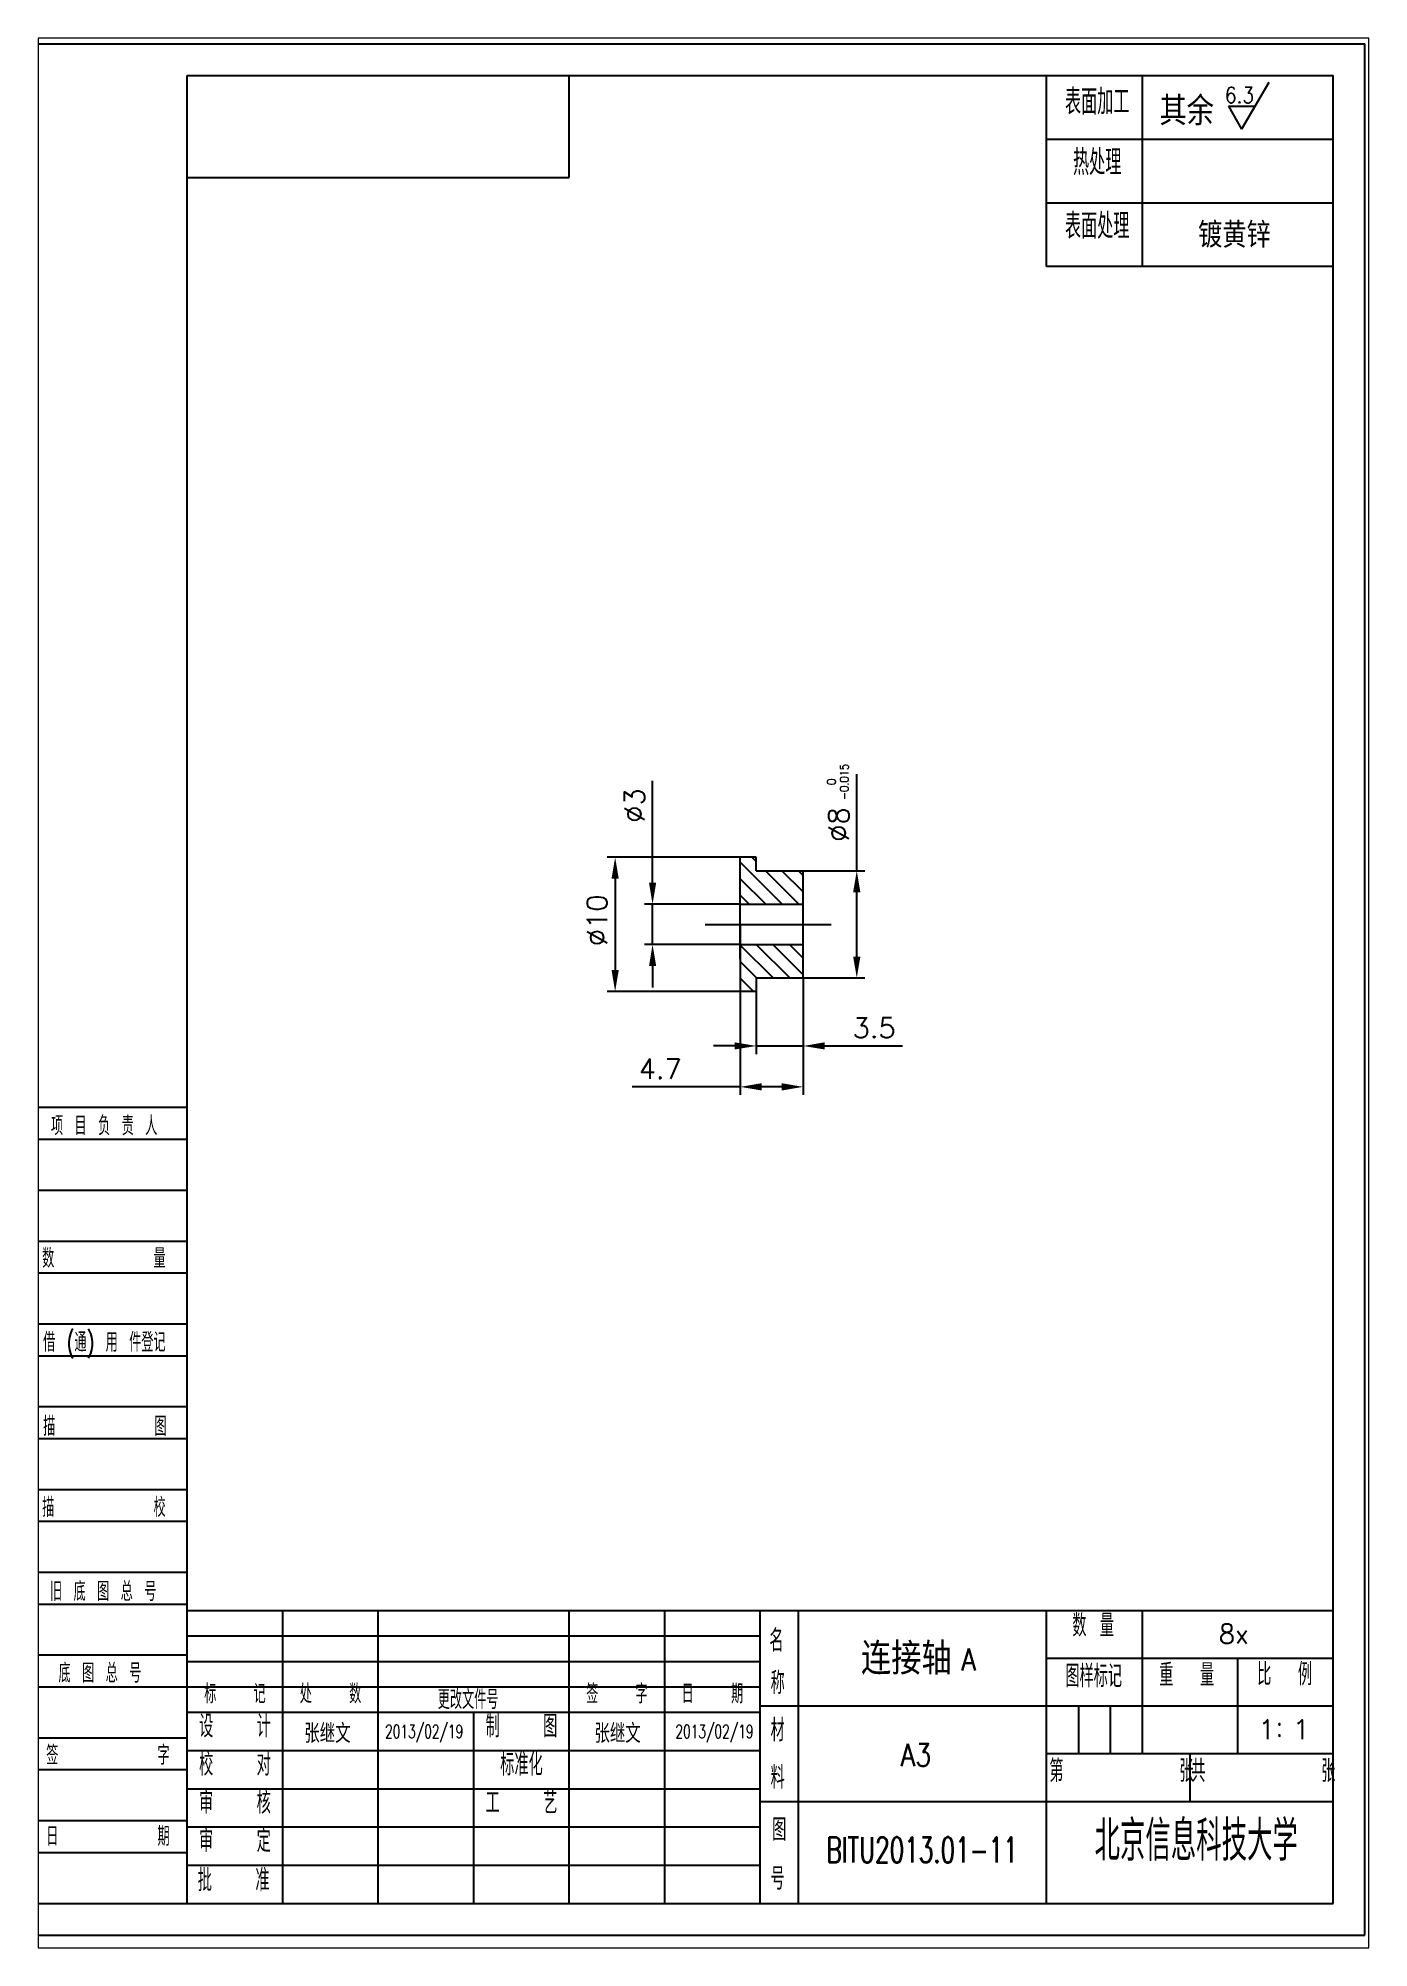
# Paper-space layout 'Layout1' of a CAD drawing. Extents: x 0.1 to 8, y 0.1 to 11.3.
# The model-space entities are those that its viewports show. They can reach past a viewport. Long polylines and large blocks are cut down to what shows.
import ezdxf
from ezdxf.enums import TextEntityAlignment as Align

# ---------------------------------------------------------------- set-up
doc = ezdxf.new("R2010")
doc.units = 0
doc.header["$MEASUREMENT"] = 0
doc.linetypes.add('PF_CENTER', pattern=[2, 1.25, -0.25, 0.25, -0.25])
doc.layers.get('0').update_dxf_attribs({"linetype": 'CONTINUOUS'})
doc.layers.get('DEFPOINTS').update_dxf_attribs({"linetype": 'CONTINUOUS'})
for name, color, linetype in [('SMPEN_CENTER', 4, 'PF_CENTER'), ('SMPEN_DIM', 3, 'CONTINUOUS'), ('SMPEN_HATCH', 6, 'CONTINUOUS'), ('SMPEN_TEXT', 6, 'CONTINUOUS'), ('SMPEN_THICK', 7, 'CONTINUOUS')]:
    doc.layers.add(name, color=color, linetype=linetype)
doc.styles.get("Standard").update_dxf_attribs({"font": 'txt.shx', "bigfont": 'hshztxt.shx'})
doc.styles.add('STYLE1', font='complex.shx', dxfattribs={"bigfont": 'hzdx.shx'})
doc.dimstyles.new('STANDARD$0', dxfattribs={"dimtxt": 3, "dimasz": 3, "dimexe": 0.18, "dimexo": 0.5, "dimgap": 1, "dimtad": 1, "dimtoh": 1, "dimdec": 1, "dimzin": 0, "dimdsep": 46, "dimtxsty": 'Standard', "dimcen": 0, "dimadec": 1, "dimazin": 0, "dimtfac": 1, "dimtdec": 1, "dimtofl": 0, "dimtmove": 0, "dimatfit": 3, "dimfxl": 0, "dimtolj": 1, "dimtzin": 0, "dimarcsym": 0})

# ---------------------------------------------------------------- blocks, each defined once
blk = doc.blocks.new('ADDBOX')
for p, q in [((0, 125), (0, 0)), ((0, 125), (25, 125)), ((25, 0), (25, 125))]:
    blk.add_line(p, q)
at = {"color": 1}
for p, q in [((0, 120), (25, 120)), ((0, 99), (25, 99)), ((0, 86), (25, 86)), ((0, 73), (25, 73)), ((0, 60), (25, 60)), ((0, 47), (25, 47)), ((0, 21), (25, 21)), ((0, 8), (25, 8))]:
    blk.add_line(p, q, dxfattribs=at)
for points in [[(0, 112), (25, 112)], [(0, 34), (25, 34)]]:
    blk.add_lwpolyline(points, dxfattribs=at)
for points in [[(0, 104), (25, 104)], [(0, 91), (25, 91)], [(0, 78), (25, 78)], [(0, 65), (25, 65)], [(0, 52), (25, 52)], [(0, 39), (25, 39)], [(0, 26), (25, 26)], [(0, 13), (25, 13)], [(0, 0), (25, 0)]]:
    blk.add_lwpolyline(points)
at = {"color": 1, "width": 0.67}
for s, p in [('项 目 负 责 人', (3.58, 120.61)), ('数        量', (2.2, 99.8)), ('借 (通) 用 件登记', (2.35, 86.62)), ('描        图', (2.35, 73.41)), ('描        校', (2.2, 60.68)), ('旧 底 图 总 号', (3.43, 47.48)), (' 底 图 总 号', (2.97, 34.66)), ('签        字', (2.82, 21.77)), ('日        期', (2.82, 9.04))]:
    blk.add_text(s, height=3, dxfattribs=at).set_placement(p)
at = {"color": 1, "ltscale": 20, "width": 0.67}
blk.add_attdef('PRJMANAGER', text='', height=3.5, dxfattribs=at).set_placement((1.5, 113), align=Align.BOTTOM_LEFT)
at = {"color": 1, "width": 0.67}
for tag, p in [('NUM', (1.5, 92)), ('DRAFTER', (1.5, 66)), ('DVERI', (1.5, 53)), ('OLDDRAWNO', (1.5, 40)), ('DRAWNO', (1.5, 27)), ('SIGNER', (1.5, 14)), ('DATE', (1.5, 1))]:
    blk.add_attdef(tag, text='', height=3.5, dxfattribs=at).set_placement(p, align=Align.BOTTOM_LEFT)
blk = doc.blocks.new('ADDBOX3')
at = {"layer": 'SMPEN_THICK', "ltscale": 8}
for p, q in [((-45, -30), (-45, 0)), ((-30, 0), (-30, -30)), ((-45, -10), (0, -10)), ((-45, -20), (0, -20)), ((0, -30), (-45, -30))]:
    blk.add_line(p, q, dxfattribs=at)
at = {"layer": 'SMPEN_TEXT', "ltscale": 8, "width": 0.667}
for s, p in [('表面加工', (-37.05, -7.32)), ('热处理', (-37.05, -16.82)), ('表面处理', (-37.05, -26.82))]:
    blk.add_text(s, height=4, dxfattribs=at).set_placement(p, align=Align.BOTTOM_CENTER)
at = {"layer": 'SMPEN_TEXT', "ltscale": 8}
for tag, p in [('HEATTREATMENT', (-15.54, -17.14)), ('SURFACETREATMENT', (-13.33, -26.97))]:
    blk.add_attdef(tag, text='', height=3.5, dxfattribs=at).set_placement(p, align=Align.BOTTOM_CENTER)
blk = doc.blocks.new('*D382')
at = {"layer": 'DEFPOINTS', "color": 0, "ltscale": 10}
for p in [(5676.84, -1087.07), (5670.3, -1090.07), (5676.84, -1090.07)]:
    blk.add_point(p, dxfattribs=at)
at = {"layer": 'SMPEN_DIM', "color": 0, "lineweight": -2, "ltscale": 10}
for p, q in [((5670.3, -1085.47), (5670.3, -1077.86)), ((5676.84, -1087.07), (5669.7, -1087.07)), ((5670.3, -1090.07), (5670.3, -1087.07)), ((5676.84, -1090.07), (5669.7, -1090.07)), ((5670.3, -1091.67), (5670.3, -1093.27))]:
    blk.add_line(p, q, dxfattribs=at)
at = {"layer": 'SMPEN_DIM', "color": 0, "ltscale": 10}
for points in [[(5670.04, -1085.47), (5670.57, -1085.47), (5670.3, -1087.07)], [(5670.04, -1091.67), (5670.57, -1091.67), (5670.3, -1090.07)]]:
    blk.add_solid(points, dxfattribs=at)
at = {"layer": 'SMPEN_DIM', "color": 0, "ltscale": 10, "insert": (5668.95, -1079.71), "char_height": 1.5, "attachment_point": 5, "rotation": 90}
blk.add_mtext('\\A1;%%C3', dxfattribs=at)
blk = doc.blocks.new('*D381')
at = {"layer": 'DEFPOINTS', "color": 0, "ltscale": 10}
for p in [(5678.04, -1093.57), (5681.54, -1092.57), (5681.54, -1097.64)]:
    blk.add_point(p, dxfattribs=at)
at = {"layer": 'SMPEN_DIM', "color": 0, "lineweight": -2, "ltscale": 10}
for p, q in [((5678.04, -1093.57), (5678.04, -1098.24)), ((5681.54, -1092.57), (5681.54, -1098.24)), ((5676.44, -1097.64), (5674.84, -1097.64)), ((5678.04, -1097.64), (5681.54, -1097.64)), ((5683.14, -1097.64), (5688.94, -1097.64))]:
    blk.add_line(p, q, dxfattribs=at)
at = {"layer": 'SMPEN_DIM', "color": 0, "ltscale": 10}
for points in [[(5676.44, -1097.37), (5676.44, -1097.9), (5678.04, -1097.64)], [(5683.14, -1097.37), (5683.14, -1097.9), (5681.54, -1097.64)]]:
    blk.add_solid(points, dxfattribs=at)
at = {"layer": 'SMPEN_DIM', "color": 0, "ltscale": 10, "insert": (5686.84, -1096.29), "char_height": 1.5, "attachment_point": 5}
blk.add_mtext('\\A1;3.5', dxfattribs=at)
blk = doc.blocks.new('*D380')
at = {"layer": 'DEFPOINTS', "color": 0, "ltscale": 10}
for p in [(5676.84, -1093.57), (5681.54, -1092.57), (5681.54, -1100.69)]:
    blk.add_point(p, dxfattribs=at)
at = {"layer": 'SMPEN_DIM', "color": 0, "lineweight": -2, "ltscale": 10}
for p, q in [((5676.84, -1093.57), (5676.84, -1101.29)), ((5681.54, -1092.57), (5681.54, -1101.29)), ((5676.84, -1100.69), (5668.78, -1100.69)), ((5679.94, -1100.69), (5678.44, -1100.69))]:
    blk.add_line(p, q, dxfattribs=at)
at = {"layer": 'SMPEN_DIM', "color": 0, "ltscale": 10}
for points in [[(5678.44, -1100.42), (5678.44, -1100.96), (5676.84, -1100.69)], [(5679.94, -1100.42), (5679.94, -1100.96), (5681.54, -1100.69)]]:
    blk.add_solid(points, dxfattribs=at)
at = {"layer": 'SMPEN_DIM', "color": 0, "ltscale": 10, "insert": (5670.88, -1099.34), "char_height": 1.5, "attachment_point": 5}
blk.add_mtext('\\A1;4.7', dxfattribs=at)
blk = doc.blocks.new('*D379')
at = {"layer": 'DEFPOINTS', "color": 0, "ltscale": 10}
for p in [(5676.84, -1083.57), (5667.51, -1093.57), (5676.84, -1093.57)]:
    blk.add_point(p, dxfattribs=at)
at = {"layer": 'SMPEN_DIM', "color": 0, "lineweight": -2, "ltscale": 10}
for p, q in [((5676.84, -1083.57), (5666.91, -1083.57)), ((5667.51, -1085.17), (5667.51, -1091.97)), ((5676.84, -1093.57), (5666.91, -1093.57))]:
    blk.add_line(p, q, dxfattribs=at)
at = {"layer": 'SMPEN_DIM', "color": 0, "ltscale": 10}
for points in [[(5667.24, -1085.17), (5667.78, -1085.17), (5667.51, -1083.57)], [(5667.24, -1091.97), (5667.78, -1091.97), (5667.51, -1093.57)]]:
    blk.add_solid(points, dxfattribs=at)
at = {"layer": 'SMPEN_DIM', "color": 0, "ltscale": 10, "insert": (5666.16, -1088.27), "char_height": 1.5, "attachment_point": 5, "rotation": 90}
blk.add_mtext('\\A1;%%c10', dxfattribs=at)
blk = doc.blocks.new('*D378')
at = {"layer": 'DEFPOINTS', "color": 0, "ltscale": 10}
for p in [(5681.54, -1084.57), (5681.54, -1092.57), (5685.54, -1092.57)]:
    blk.add_point(p, dxfattribs=at)
at = {"layer": 'SMPEN_DIM', "color": 0, "lineweight": -2, "ltscale": 10}
for p, q in [((5685.54, -1084.57), (5685.54, -1079.27)), ((5681.54, -1084.57), (5686.14, -1084.57)), ((5685.54, -1090.97), (5685.54, -1086.17)), ((5681.54, -1092.57), (5686.14, -1092.57))]:
    blk.add_line(p, q, dxfattribs=at)
at = {"layer": 'SMPEN_DIM', "color": 0, "ltscale": 10}
for points in [[(5685.27, -1086.17), (5685.81, -1086.17), (5685.54, -1084.57)], [(5685.27, -1090.97), (5685.81, -1090.97), (5685.54, -1092.57)]]:
    blk.add_solid(points, dxfattribs=at)
at = {"layer": 'SMPEN_DIM', "color": 0, "ltscale": 10, "insert": (5684.19, -1081.12), "char_height": 1.5, "attachment_point": 5, "rotation": 90}
blk.add_mtext('\\A1;%%C8', dxfattribs=at)

msp = doc.modelspace()

# ---------------------------------------------------------------- hatches: boundary and pattern name
at = {"layer": 'SMPEN_HATCH'}
h = msp.add_hatch(dxfattribs=at)
h.set_pattern_fill('ANSI31', color=256, scale=7, angle=90, style=0)
h.set_pattern_definition([(135, (4081.5474, -2302.56615), (-0.61871843, -0.61871843), [])])
h.paths.add_polyline_path([(5681.54, -1084.57), (5678.04, -1084.57), (5678.04, -1083.57), (5676.84, -1083.57), (5676.84, -1087.07), (5681.54, -1087.07)])
h.paths.add_polyline_path([(5681.54, -1090.07), (5676.84, -1090.07), (5676.84, -1093.57), (5678.04, -1093.57), (5678.04, -1092.57), (5681.54, -1092.57)])

# ---------------------------------------------------------------- linework, layer by layer
for p, q in [((5635.58, -1025.26), (5721.08, -1025.26)), ((5678.04, -1083.57), (5676.84, -1083.57)), ((5678.04, -1093.57), (5676.84, -1093.57)), ((5635.58, -1161.59), (5721.08, -1161.59))]:
    msp.add_line(p, q)
at = {"linetype": 'Continuous'}
for p, q in [((5635.58, -1161.59), (5635.58, -1025.26)), ((5721.08, -1161.59), (5721.08, -1025.26))]:
    msp.add_line(p, q, dxfattribs=at)
at = {"ltscale": 2}
for p, q in [((5676.84, -1088.57), (5676.84, -1083.57)), ((5678.04, -1084.57), (5678.04, -1083.57)), ((5676.84, -1088.57), (5676.84, -1093.57)), ((5678.04, -1092.57), (5678.04, -1093.57))]:
    msp.add_line(p, q, dxfattribs=at)
at = {"ltscale": 4}
for p, q in [((5678.04, -1084.57), (5681.54, -1084.57)), ((5676.84, -1087.07), (5681.54, -1087.07)), ((5676.84, -1090.07), (5681.54, -1090.07)), ((5678.04, -1092.57), (5681.54, -1092.57))]:
    msp.add_line(p, q, dxfattribs=at)
at = {"color": 7}
for p, q in [((5635.58, -1139.74), (5721.08, -1139.74)), ((5635.58, -1139.74), (5721.08, -1139.74)), ((5635.58, -1161.59), (5635.58, -1139.74)), ((5678.33, -1161.59), (5678.33, -1139.74)), ((5699.71, -1161.59), (5699.71, -1139.74)), ((5635.58, -1147.34), (5678.33, -1147.34)), ((5678.33, -1146.86), (5721.08, -1146.86)), ((5678.33, -1153.99), (5721.08, -1153.99))]:
    msp.add_line(p, q, dxfattribs=at)
at = {"color": 6}
for p, q in [((5642.71, -1161.59), (5642.71, -1139.74)), ((5649.83, -1161.59), (5649.83, -1139.74)), ((5664.08, -1161.59), (5664.08, -1139.74)), ((5671.21, -1161.59), (5671.21, -1139.74)), ((5681.18, -1161.59), (5681.18, -1139.74)), ((5706.83, -1139.74), (5706.83, -1150.42)), ((5635.58, -1141.64), (5678.33, -1141.64)), ((5635.58, -1143.54), (5678.33, -1143.54)), ((5713.96, -1143.3), (5713.96, -1150.42)), ((5635.58, -1145.44), (5678.33, -1145.44)), ((5656.96, -1161.59), (5656.96, -1147.34)), ((5702.08, -1146.86), (5702.08, -1150.42)), ((5704.46, -1146.86), (5704.46, -1150.42)), ((5635.58, -1150.19), (5678.33, -1150.19)), ((5710.39, -1150.42), (5710.39, -1153.99)), ((5635.58, -1153.04), (5678.33, -1153.04)), ((5635.58, -1155.89), (5678.33, -1155.89)), ((5635.58, -1158.74), (5678.33, -1158.74))]:
    msp.add_line(p, q, dxfattribs=at)
at = {"layer": 'SMPEN_CENTER', "ltscale": 4}
msp.add_line((5674.23, -1088.57), (5683.63, -1088.57), dxfattribs=at)
at = {"layer": 'SMPEN_DIM'}
for p, q in [((5716.28, -1025.78), (5714.26, -1029.27)), ((5713.27, -1027.54), (5715.26, -1027.54)), ((5713.27, -1027.54), (5714.26, -1029.27)), ((5685.54, -1079.27), (5685.54, -1077.36))]:
    msp.add_line(p, q, dxfattribs=at)
at = {"layer": 'SMPEN_THICK', "color": 1}
for p, q in [((5623.71, -1022.89), (5723.46, -1022.89)), ((5623.71, -1022.89), (5723.46, -1022.89)), ((5623.71, -1022.89), (5673.58, -1022.89)), ((5623.71, -1022.89), (5673.58, -1022.89)), ((5673.58, -1022.89), (5698.52, -1022.89)), ((5673.58, -1022.89), (5698.52, -1022.89)), ((5623.71, -1163.96), (5723.46, -1163.96)), ((5623.71, -1163.96), (5723.46, -1163.96))]:
    msp.add_line(p, q, dxfattribs=at)
at = {"layer": 'SMPEN_THICK', "color": 1, "linetype": 'Continuous'}
for p, q in [((5723.46, -1163.96), (5723.46, -1022.89)), ((5723.46, -1163.96), (5723.46, -1022.89)), ((5723.46, -1163.96), (5723.46, -1022.89)), ((5723.46, -1163.96), (5723.46, -1022.89)), ((5723.46, -1163.96), (5723.46, -1022.89)), ((5723.46, -1163.96), (5723.46, -1022.89)), ((5723.46, -1163.96), (5723.46, -1022.89)), ((5723.46, -1163.96), (5723.46, -1022.89)), ((5723.46, -1163.96), (5723.46, -1022.89)), ((5723.46, -1163.96), (5723.46, -1022.89)), ((5723.46, -1163.96), (5723.46, -1022.89)), ((5723.46, -1163.96), (5723.46, -1022.89)), ((5723.46, -1163.96), (5723.46, -1022.89)), ((5723.46, -1163.96), (5723.46, -1022.89)), ((5723.46, -1163.96), (5723.46, -1022.89)), ((5723.46, -1163.96), (5723.46, -1022.89)), ((5723.46, -1163.96), (5723.46, -1022.89)), ((5723.46, -1163.96), (5723.46, -1022.89)), ((5723.46, -1163.96), (5723.46, -1022.89)), ((5723.46, -1163.96), (5723.46, -1022.89)), ((5723.46, -1163.96), (5723.46, -1022.89)), ((5723.46, -1163.96), (5723.46, -1022.89)), ((5723.46, -1163.96), (5723.46, -1022.89)), ((5723.46, -1163.96), (5723.46, -1022.89)), ((5723.46, -1163.96), (5723.46, -1022.89)), ((5723.46, -1163.96), (5723.46, -1022.89)), ((5723.46, -1163.96), (5723.46, -1022.89)), ((5723.46, -1163.96), (5723.46, -1022.89)), ((5723.46, -1163.96), (5723.46, -1022.89)), ((5723.46, -1163.96), (5723.46, -1022.89)), ((5723.46, -1163.96), (5723.46, -1022.89)), ((5723.46, -1163.96), (5723.46, -1022.89)), ((5723.46, -1163.96), (5723.46, -1022.89)), ((5664.08, -1032.86), (5664.08, -1025.26)), ((5635.58, -1032.86), (5664.08, -1032.86))]:
    msp.add_line(p, q, dxfattribs=at)
at = {"layer": 'SMPEN_THICK'}
for p, q in [((5681.54, -1092.57), (5681.54, -1084.57)), ((5676.84, -1091.17), (5676.84, -1085.97)), ((5699.71, -1143.3), (5721.08, -1143.3)), ((5699.71, -1150.42), (5721.08, -1150.42))]:
    msp.add_line(p, q, dxfattribs=at)
at = {"layer": 'SMPEN_THICK', "color": 7, "linetype": 'Continuous'}
msp.add_line((5635.58, -1133.09), (5635.58, -1129.76), dxfattribs=at)

# ---------------------------------------------------------------- block references
at = {"layer": 'SMPEN_THICK', "xscale": 0.4749999999999091, "yscale": 0.4749999999999091, "zscale": 0.475}
for name, p in [('ADDBOX3', (5721.08, -1025.26)), ('ADDBOX', (5623.71, -1161.59))]:
    msp.add_blockref(name, p, dxfattribs=at)

# ---------------------------------------------------------------- texts
at = {"color": 6, "width": 0.67}
for s, height, p in [('数 量', 1.663, (5703.18, -1142.19)), ('图样标记', 1.663, (5703.22, -1145.97)), ('重  量', 1.663, (5710.16, -1145.88)), ('比  例', 1.663, (5717.47, -1145.83)), ('标   记', 1.425, (5639.14, -1147.1)), ('处   数', 1.425, (5646.27, -1147.1)), ('签   字', 1.425, (5667.64, -1147.1)), ('日   期', 1.425, (5674.77, -1147.1)), ('设   计', 1.663, (5639.14, -1149.71)), ('制   图', 1.663, (5660.52, -1149.71)), ('校   对', 1.663, (5639.14, -1152.56)), ('标准化', 1.663, (5660.52, -1152.56)), ('第        张', 1.663, (5705.29, -1153.04)), ('共        张', 1.663, (5715.88, -1153.04)), ('审   核', 1.663, (5639.14, -1155.41)), ('工   艺', 1.663, (5660.52, -1155.41)), ('审   定', 1.663, (5639.14, -1158.26)), ('批   准', 1.663, (5639.04, -1161.19))]:
    msp.add_text(s, height=height, dxfattribs=at).set_placement(p, align=Align.BOTTOM_CENTER)
at = {"color": 6}
for s, height, width, p in [('名', 1.66, 0.67, (5679.02, -1142.82)), ('称', 1.66, 0.67, (5679.11, -1145.98)), ('更改文件号', 1.425, 0.67, (5654.27, -1147.1)), ('材', 1.66, 0.667, (5679.11, -1149.5)), ('料', 1.66, 0.67, (5679.11, -1153.03)), ('图', 1.66, 0.67, (5679.23, -1156.92)), ('号', 1.66, 0.67, (5679.11, -1160.57))]:
    msp.add_text(s, height=height, dxfattribs=dict(at, width=width)).set_placement(p)
at = {"layer": 'SMPEN_DIM', "style": 'STYLE1'}
for s, height, p in [('其余', 2.138, (5710.16, -1027.78)), ('镀黄锌', 1.9, (5713.72, -1037.05))]:
    msp.add_text(s, height=height, dxfattribs=at).set_placement(p, align=Align.MIDDLE)
at = {"layer": 'SMPEN_DIM', "width": 0.85}
msp.add_text('6.3', height=1.188, dxfattribs=at).set_placement((5714.1, -1026.72), align=Align.MIDDLE)
for s, p in [('-0.015', (5684.61, -1077.95)), ('0', (5683.65, -1077.94))]:
    msp.add_text(s, height=0.64, rotation=90, dxfattribs=at).set_placement(p, align=Align.MIDDLE)
at = {"layer": 'SMPEN_DIM', "ltscale": 8}
for s, p in [('8x', (5713.68, -1141.49)), ('1：1', (5717.42, -1148.62))]:
    msp.add_text(s, height=1.425, dxfattribs=at).set_placement(p, align=Align.MIDDLE)
for s, height, width, p in [('A', 1.66, 0.85, (5693.9, -1143.4)), ('张继文', 1.425, 0.85, (5646.04, -1148.84)), ('2013/02/19', 1, 0.6667, (5653.26, -1148.84)), ('张继文', 1.425, 0.85, (5667.69, -1148.84)), ('2013/02/19', 1, 0.6667, (5674.92, -1148.84)), ('A3', 1.663, 0.85, (5689.96, -1150.52)), ('BITU2013.01-11', 1.9, 0.6667, (5690.41, -1157.6))]:
    msp.add_text(s, height=height, dxfattribs=dict(at, width=width)).set_placement(p, align=Align.MIDDLE)
at = {"layer": 'SMPEN_HATCH'}
msp.add_text('连接轴', height=2.375, dxfattribs=at).set_placement((5689.24, -1143.22), align=Align.MIDDLE)
at = {"layer": 'SMPEN_TEXT', "width": 0.667}
msp.add_text('北京信息科技大学', height=2.993, dxfattribs=at).set_placement((5710.87, -1159.31), align=Align.BOTTOM_CENTER)

# ---------------------------------------------------------------- dimensions: what is measured, and where the dimension line sits
at = {"layer": 'SMPEN_DIM'}
for base, p1, p2, text, override, picture, middle in [((5670.3, -1090.07), (5676.84, -1087.07), (5676.84, -1090.07), '%%C<>', {"dimtxt": 1.5, "dimasz": 1.6, "dimexe": 0.6, "dimexo": 0, "dimgap": 0.6, "dimtad": 1, "dimtih": 0, "dimtoh": 0, "dimzin": 8, "dimcen": 2.5, "dimtofl": 1}, '*D382', (5670.3, -1079.71)), ((5685.54, -1092.57), (5681.54, -1084.57), (5681.54, -1092.57), '%%C<>', {"dimtxt": 1.5, "dimasz": 1.6, "dimexe": 0.6, "dimexo": 0, "dimgap": 0.6, "dimtad": 1, "dimtih": 0, "dimtoh": 0, "dimzin": 8, "dimcen": 2.5, "dimtofl": 1}, '*D378', (5685.54, -1081.12)), ((5667.51, -1093.57), (5676.84, -1083.57), (5676.84, -1093.57), '%%c<>', {"dimtxt": 1.5, "dimasz": 1.6, "dimexe": 0.6, "dimexo": 0, "dimgap": 0.6, "dimtad": 1, "dimtih": 0, "dimzin": 8, "dimcen": 2.5, "dimtofl": 1}, '*D379', (5667.51, -1088.27))]:
    dim = msp.add_linear_dim(base=base, p1=p1, p2=p2, angle=90, text=text, dimstyle='STANDARD$0', override=override, dxfattribs=at)
    dim.commit()
    dim.dimension.update_dxf_attribs({"geometry": picture, "text_midpoint": middle, "dimtype": 160})
for base, p1, picture, middle in [((5681.54, -1100.69), (5676.84, -1093.57), '*D380', (5670.88, -1100.69)), ((5681.54, -1097.64), (5678.04, -1093.57), '*D381', (5686.84, -1097.64))]:
    dim = msp.add_linear_dim(base=base, p1=p1, p2=(5681.54, -1092.57), dimstyle='STANDARD$0', override={"dimtxt": 1.5, "dimasz": 1.6, "dimexe": 0.6, "dimexo": 0, "dimgap": 0.6, "dimtad": 1, "dimtih": 0, "dimzin": 8, "dimcen": 2.5, "dimtofl": 1}, dxfattribs=at)
    dim.commit()
    dim.dimension.update_dxf_attribs({"geometry": picture, "text_midpoint": middle, "dimtype": 160})

psp = doc.layouts.get("Layout1")

# ---------------------------------------------------------------- viewports
at = {"layer": 'SMPEN_DIM', "ltscale": 10}
psp.add_viewport(center=(4.03, 5.711), size=(7.861, 11.2756), view_center_point=(5674.099, -1093.691), view_height=142.4306, dxfattribs=at)

doc.saveas('drawing.dxf')
